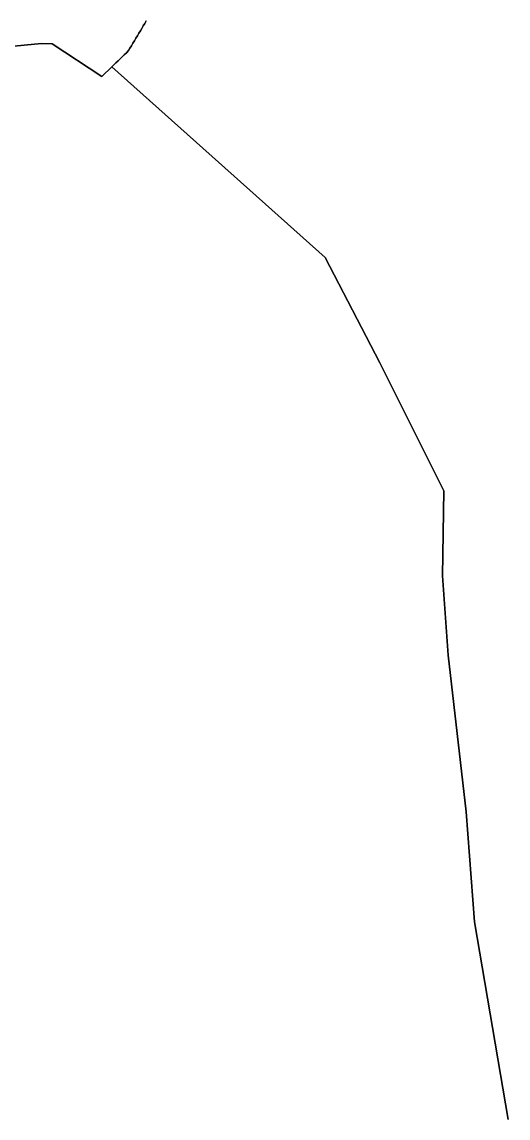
# Model space of a CAD drawing. Header units: inches. Extents: x 130170 to 284068, y 377793 to 804530.
# Drawn here: x 189381 to 191000, y 571405 to 575059 of the extents above; entities that cross this region are included whole.
import ezdxf

# ---------------------------------------------------------------- set-up
doc = ezdxf.new("R2010")
doc.units = ezdxf.units.IN
doc.header["$MEASUREMENT"] = 0
doc.layers.add('muni_il', color=7, linetype='Continuous')

msp = doc.modelspace()

# ---------------------------------------------------------------- linework, layer by layer
at = {"layer": 'muni_il'}
for points in [[(189794.9, 575062.2), (189790, 575054), (189785, 575045.7), (189780.1, 575037.4), (189775.2, 575029.2), (189770.2, 575020.9), (189765.3, 575012.6), (189760.4, 575004.4), (189755.5, 574996.1), (189750.5, 574987.8), (189745.6, 574979.6), (189740.7, 574971.3), (189735.7, 574963.1), (189728.8, 574956.3), (189721.8, 574949.6), (189714.8, 574942.9), (189707.9, 574936.2), (189700.9, 574929.5), (189693.9, 574922.8), (189687, 574916), (189680, 574909.3), (189646.7, 574877.2), (189481.3, 574985.3), (189446.3, 574987.3), (189247.8, 574967.8)], [(191000.1, 571401.1), (190888.7, 572059.7), (190860.8, 572426.1), (190800.5, 572948.7), (190781.9, 573213), (190786.5, 573495.9), (190573.1, 573922.6), (190391.1, 574273.3), (189680, 574909.3), (189687, 574916), (189693.9, 574922.8), (189700.9, 574929.5), (189707.9, 574936.2), (189714.8, 574942.9), (189721.8, 574949.6), (189728.8, 574956.3), (189735.7, 574963.1), (189740.7, 574971.3), (189745.6, 574979.6), (189750.5, 574987.8), (189755.5, 574996.1), (189760.4, 575004.4), (189765.3, 575012.6), (189770.2, 575020.9), (189775.2, 575029.2), (189780.1, 575037.4), (189785, 575045.7), (189790, 575054), (189794.9, 575062.2)], [(189247.8, 574967.8), (189446.3, 574987.3), (189481.3, 574985.3), (189646.7, 574877.2), (189680, 574909.3), (190391.1, 574273.3), (190573.1, 573922.6), (190786.5, 573495.9), (190781.9, 573213), (190800.5, 572948.7), (190860.8, 572426.1), (190888.7, 572059.7), (191000.1, 571401.1)]]:
    msp.add_lwpolyline(points, dxfattribs=at)

doc.saveas('drawing.dxf')
